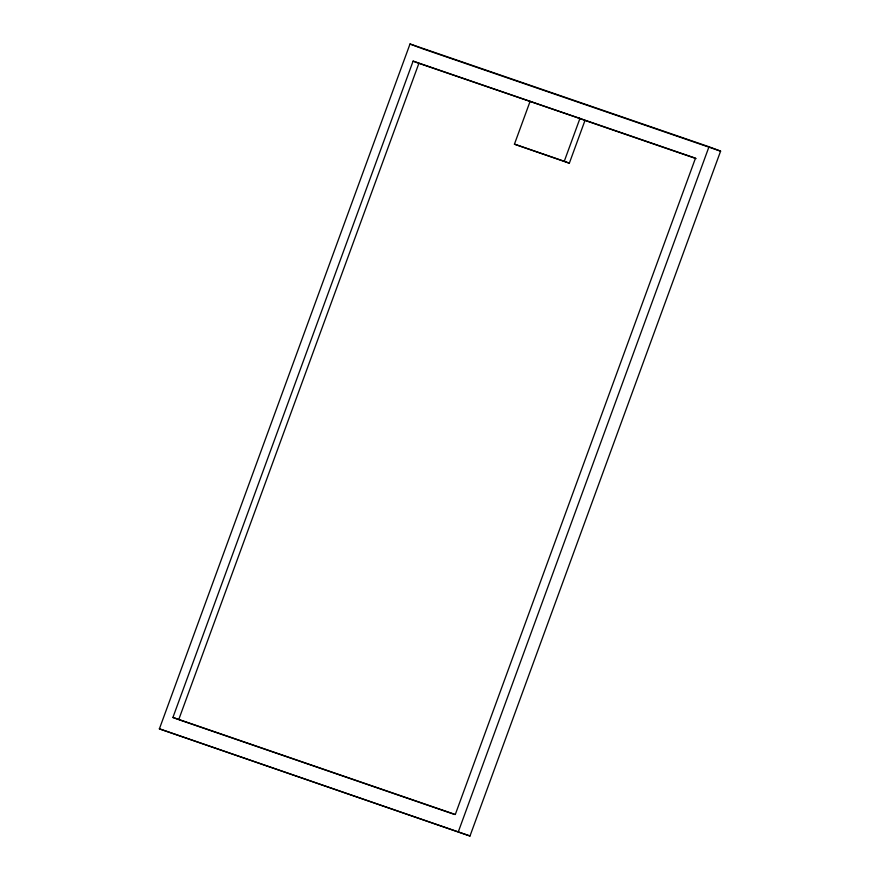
<?xml version="1.0" encoding="UTF-8"?>
<svg xmlns="http://www.w3.org/2000/svg" width="880" height="880" viewBox="0 0 880 880"><rect width="100%" height="100%" fill="white"/><g stroke="black" fill="none" stroke-linecap="round" stroke-linejoin="round"><path stroke-width="1.32" d="M159.401 728.849L410.014 44L708.994 146.773L720.599 151.151L469.986 836L159.401 728.849L469.986 836M172.92 717.442L413.105 61.127L695.475 158.191L455.29 814.506L172.92 717.442L177.562 719.191M529.375 101.09L530.101 101.365L514.437 144.166L564.267 161.293L579.931 118.492L418.902 63.316L178.728 719.62L454.619 814.462M514.437 144.166L569.338 163.207L585.002 120.406L696.102 158.598M458.381 831.622L708.994 146.773M421.619 48.378L720.599 151.151M410.014 44L420.464 47.938M579.205 118.217L585.002 120.406M413.105 61.127L418.902 63.316M564.267 161.293L569.338 163.207"/></g></svg>
